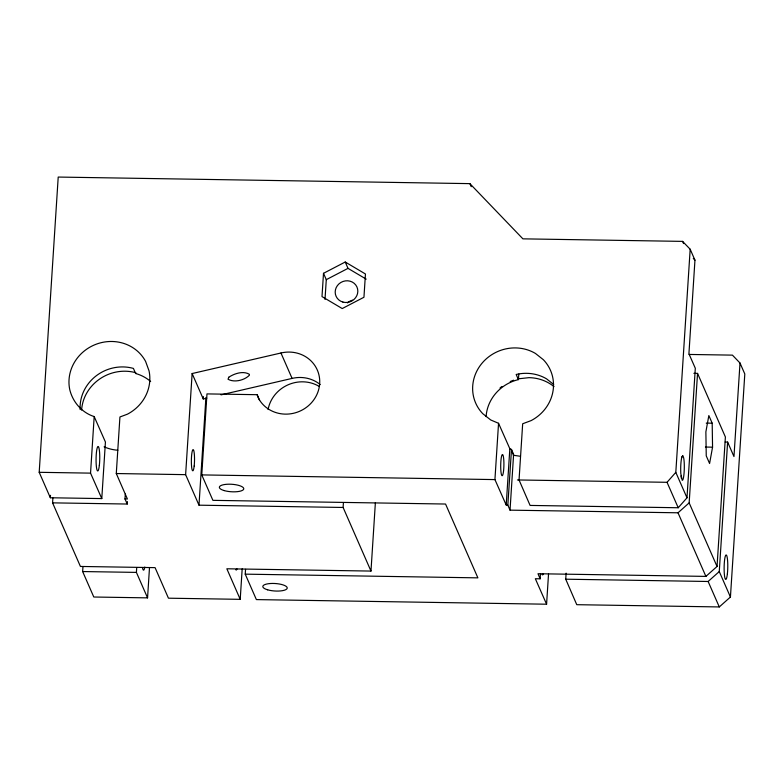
<?xml version="1.0" encoding="UTF-8"?>
<svg xmlns="http://www.w3.org/2000/svg" width="784" height="784" viewBox="0 0 784 784"><rect width="100%" height="100%" fill="white"/><g stroke="black" fill="none" stroke-linecap="round" stroke-linejoin="round"><path stroke-width="1.18" d="M693.879 373.331L697.544 373.39L689.156 502.877L678.013 512.795L510.031 510.149L513.598 454.544L511.501 449.448L509.835 448.732L498.546 423.291L490.725 419.969L482.768 413.678A40.827 38.387 -23.7 0 1 482.572 362.58A40.827 38.387 -23.7 0 1 535.423 353.437L543.381 359.729A40.827 38.387 -23.7 0 1 531.091 420.616L522.673 423.762L519.047 479.975L530.092 505.425L678.219 507.748L686.99 497.811L695.31 368.274L688.92 353.76L694.957 260.161L690.175 249.234L682.599 241.384L522.908 238.846L469.881 183.632L58.212 177.057L39.2 472.311L50.343 497.762L101.783 498.585L105.428 442.019L94.188 416.569C81.967 412.707 72.745 402.035 69.766 389.687A40.827 38.387 -23.7 0 1 96.265 344.186A40.827 38.387 -23.7 0 1 145.608 361.434L149.038 370.852A40.827 38.387 -23.7 0 1 127.42 414.177L119.923 416.98L116.287 473.536L127.4 498.996L124.979 498.957L125.313 494.077M510.031 510.149L507.826 505.063L511.501 449.448M50.343 497.762L50.499 495.331M242.178 568.88L240.218 599.339L168.452 598.192L155.075 567.636L80.419 566.45L52.577 502.858L52.891 497.997M149.499 567.636L147.559 597.869L93.796 597.016L82.643 571.546L82.957 566.695M101.783 498.585L90.542 473.134L94.188 416.569M147.559 597.869L136.406 572.398L136.72 567.567M240.218 599.339L226.85 568.782L370.979 571.075L343.108 507.464L198.989 505.18L185.622 474.653L192.129 373.547L280.956 352.996A32.663 30.713 -23.7 0 1 318.412 372.978A32.663 30.713 -23.7 0 1 299.223 411.443A32.663 30.713 -23.7 0 1 258.426 398.174L257.152 394.695L206.976 393.901L201.762 474.908L212.905 500.349L445.557 504.034L477.887 577.857L245.235 574.153L245.549 569.321M206.819 398.145L203.262 398.968L203.419 396.606M198.989 505.18L205.898 397.733M323.508 273.312L321.999 296.587L342.226 308.553L363.952 297.254L365.452 273.988L345.234 262.013L323.508 273.312L326.281 279.663L325.007 299.439M343.108 507.464L343.421 502.583M370.979 571.075L375.379 502.701M507.826 505.063L506.209 505.033L494.929 479.592L498.546 423.291M506.209 505.033L509.835 448.732M518.802 374.076L518.42 379.613A40.827 38.387 -23.7 0 0 486.09 416.598M245.235 574.153L256.378 599.593L546.585 604.209L535.335 578.719L540.127 578.798L540.441 573.908M546.585 604.209L548.535 573.957M689.107 354.446L732.432 355.132L740.008 363.021L744.8 373.968L730.433 597.026L719.291 606.943L576.759 604.689L565.734 579.2L566.117 573.153M686.99 497.811L675.808 472.37L690.175 249.234M540.127 578.798L538 573.731L705.894 576.397L717.037 566.479L725.396 436.992L697.544 373.39M730.433 597.026L719.271 571.565L727.621 442.078L725.18 442.039M740.008 363.021L733.971 456.553L727.621 442.078M52.577 502.858L127.243 504.034L127.41 501.593M712.558 447.164L709.589 463.501L706.247 455.867L705.874 431.896L708.844 415.559L712.186 423.193L712.558 447.164L705.443 447.056M150.646 381.504A40.827 38.387 -23.7 0 0 135.632 373.498L135.877 372.733A41.64 39.151 -23.6 0 0 81.585 410.12M681.835 457.062L682.776 455.759L683.658 457.807A12.25 1.803 -89.1 0 1 684.158 471.88A12.25 1.803 -89.1 0 1 682.207 480.288L680.806 473.585A12.25 1.803 -89.1 0 1 681.864 457.131L682.795 455.827M517.44 479.955L667.037 482.307L675.808 472.37M565.734 579.2L708.128 581.483L719.271 571.565M326.281 279.663L348.008 268.363L366.206 279.133M221.029 394.862L292.089 378.407A32.663 30.713 -23.7 0 1 320.215 384.572M518.234 378.839L528.975 377.653A41.64 39.151 -23.6 0 1 553.974 386.59M706.257 423.105L712.186 423.193M39.2 472.311L90.542 473.134M116.287 473.536L185.622 474.653M201.762 474.908L494.929 479.592M82.643 571.546L136.406 572.398M513.314 455.259L520.449 456.278M553.651 384.454L546.556 378.848A40.827 38.387 -23.7 0 0 516.176 374.478L518.42 379.613M693.281 258.416L694.957 260.161M124.979 498.957L127.243 504.034M667.037 482.307L678.219 507.748M682.599 241.384L683.56 243.569M689.156 502.877L717.037 566.479M678.013 512.795L705.894 576.397M708.128 581.483L719.291 606.943M469.881 183.632L471.223 186.68M345.234 262.013L348.008 268.363M280.956 352.996L292.089 378.407M257.152 394.695L259.573 400.222M192.129 373.547L203.262 398.968M135.632 373.498L133.407 368.411A40.827 38.387 -23.7 0 0 80.164 409.571M511.472 450.173L513.569 455.298M681.355 478.309L680.992 475.898M347.39 302.918A11.427 10.751 -23.7 0 1 352.633 300.194M500.025 388.002A41.64 39.151 -23.6 0 1 501.907 386.492M510.217 381.573A41.64 39.151 -23.6 0 1 513.598 380.211M117.835 450.232A41.64 39.151 -23.6 0 1 104.105 446.841M144.805 567.067A12.25 1.823 -89.1 0 1 142.58 568.204M268.089 409.542A33.477 31.478 -23.7 0 1 319.078 386.345M236.964 568.89A10.613 1.578 -89.1 0 1 235.749 569.498M543.283 573.751A10.613 1.588 -89.1 0 1 542.058 574.368M228.752 377.251L228.046 379.24C234.377 382.837 244.373 380.318 249.39 375.242L249.381 374.301C243.256 370.597 234.387 373.498 228.752 377.251M342.902 302.075A11.427 10.751 -23.7 0 0 357.602 288.992A11.427 10.751 -23.7 0 0 339.011 283.828A11.427 10.751 -23.7 0 0 342.902 302.075M727.376 573.898A12.25 1.823 -89.1 0 0 726.249 554.964A12.25 1.823 -89.1 0 0 724.24 572.722A12.25 1.823 -89.1 0 0 727.376 573.898M224.175 490.578A12.25 3.753 3.7 0 0 243.687 489.187A12.25 3.753 3.7 0 0 226.801 484.277A12.25 3.753 3.7 0 0 224.175 490.578M194.177 466.019A10.613 1.578 -89.1 0 0 193.197 449.614A10.613 1.578 -89.1 0 0 191.463 465A10.613 1.578 -89.1 0 0 194.177 466.019M267.638 589.823A12.25 3.753 3.7 0 0 287.15 588.431A12.25 3.753 3.7 0 0 270.264 583.521A12.25 3.753 3.7 0 0 267.638 589.823M503.553 470.939A10.613 1.597 -89.1 0 0 502.554 454.534A10.613 1.597 -89.1 0 0 500.809 469.92A10.613 1.597 -89.1 0 0 503.553 470.939M99.343 465.402A12.25 1.833 -89.1 0 0 98.196 446.478A12.25 1.833 -89.1 0 0 96.187 464.226A12.25 1.833 -89.1 0 0 99.343 465.402"/></g></svg>
